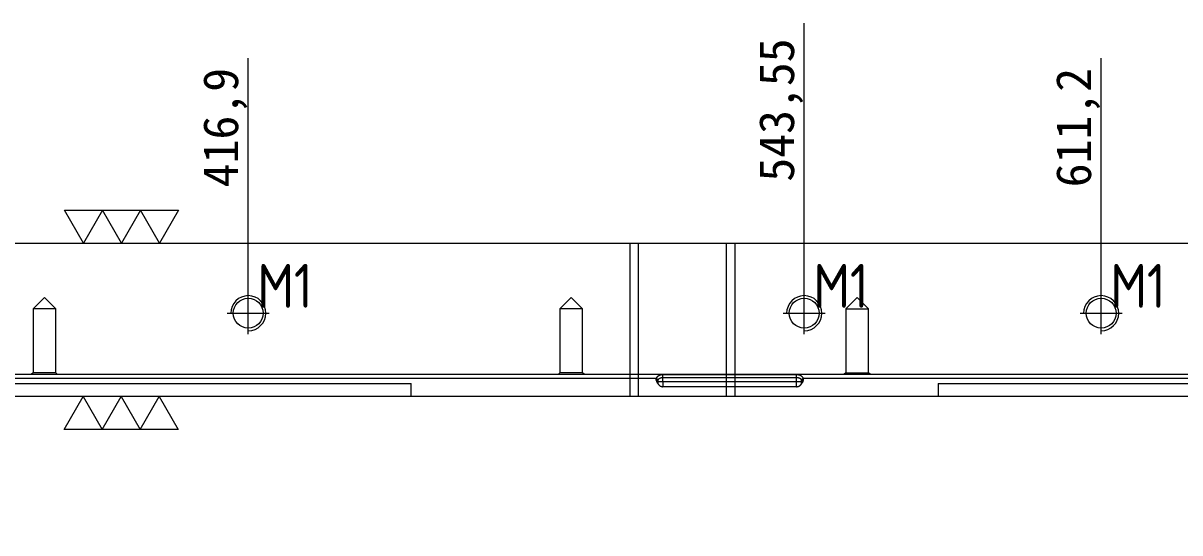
# Model space of a CAD drawing. Header units: millimetres. Extents: x 20884 to 21894, y 60571 to 61138.
# Drawn here: x 21289.1 to 21552.6, y 60817.7 to 60933.9 of the extents above; entities that cross this region are included whole.
import ezdxf

# ---------------------------------------------------------------- set-up
doc = ezdxf.new("R2010")
doc.units = ezdxf.units.MM
doc.linetypes.add('CENTER', pattern=[0])
doc.linetypes.add('DASHED', pattern=[0])
doc.layers.add('dim', color=4, linetype='Continuous')
doc.layers.add('PUNCH', color=2, linetype='Continuous')
doc.layers.add('dim_temp', color=161, linetype='Continuous', lineweight=9)
doc.styles.add('_PUG_ERP', font='txt')
doc.styles.add('gbenor', font='gbenor.shx', dxfattribs={"bigfont": 'gbcbig'})
doc.dimstyles.new('_PUG_ERP', dxfattribs={"dimtxt": 8, "dimasz": 1.5, "dimexe": 0.5, "dimexo": 0.5, "dimgap": 0.5, "dimtad": 1, "dimtxsty": '_PUG_ERP', "dimblk": 'CLOSEDBLANK', "dimcen": 0, "dimclrd": 4, "dimclre": 4, "dimclrt": 3, "dimazin": 3, "dimtfac": 1, "dimtmove": 0, "dimatfit": 3, "dimldrblk": 'CLOSEDBLANK', "dimlwd": 9, "dimlwe": 9})

# ---------------------------------------------------------------- blocks, each defined once
blk = doc.blocks.new('*D1268')
at = {"layer": 'Defpoints', "color": 0}
for p in [(20923.46, 60883.78), (21699.46, 60883.78), (21709.46, 60883.78)]:
    blk.add_point(p, dxfattribs=at)
at = {"layer": 'dim_temp', "color": 4, "lineweight": 9}
blk.add_line((21699.96, 60883.78), (21715.29, 60883.78), dxfattribs=at)
at = {"layer": 'dim_temp', "color": 3, "lineweight": 18, "insert": (21712.63, 60888.28), "char_height": 8, "attachment_point": 5, "style": '_PUG_ERP'}
blk.add_mtext('0', dxfattribs=at)
blk = doc.blocks.new('_ClosedBlank')
blk = doc.blocks.new('*D1269')
at = {"layer": 'Defpoints', "color": 0}
for p in [(20923.46, 60883.78), (21651.86, 60867.78), (21709.46, 60867.78)]:
    blk.add_point(p, dxfattribs=at)
at = {"layer": 'dim_temp', "color": 4, "lineweight": 9}
blk.add_line((21652.36, 60867.78), (21721.77, 60867.78), dxfattribs=at)
at = {"layer": 'dim_temp', "color": 3, "lineweight": 18, "insert": (21715.87, 60872.28), "char_height": 8, "attachment_point": 5, "style": '_PUG_ERP'}
blk.add_mtext('16', dxfattribs=at)
blk = doc.blocks.new('*D1270')
at = {"layer": 'Defpoints', "color": 0}
for p in [(20923.46, 60883.78), (21699.46, 60848.78), (21709.46, 60848.78)]:
    blk.add_point(p, dxfattribs=at)
at = {"layer": 'dim_temp', "color": 4, "lineweight": 9}
blk.add_line((21699.96, 60848.78), (21722.91, 60848.78), dxfattribs=at)
at = {"layer": 'dim_temp', "color": 3, "lineweight": 18, "insert": (21716.44, 60853.28), "char_height": 8, "attachment_point": 5, "style": '_PUG_ERP'}
blk.add_mtext('35', dxfattribs=at)
blk = doc.blocks.new('*D1273')
at = {"layer": 'Defpoints', "color": 0}
for p in [(21699.46, 60893.78), (20923.46, 60883.78), (21699.46, 60883.78)]:
    blk.add_point(p, dxfattribs=at)
at = {"layer": 'dim_temp', "color": 4, "lineweight": 9}
blk.add_line((21699.46, 60884.28), (21699.46, 60914.86), dxfattribs=at)
at = {"layer": 'dim_temp', "color": 3, "lineweight": 18, "insert": (21694.96, 60904.57), "char_height": 8, "attachment_point": 5, "rotation": 90, "style": '_PUG_ERP'}
blk.add_mtext('776', dxfattribs=at)
blk = doc.blocks.new('*D1274')
at = {"layer": 'Defpoints', "color": 0}
for p in [(21651.86, 60893.78), (20923.46, 60883.78), (21651.86, 60867.78)]:
    blk.add_point(p, dxfattribs=at)
at = {"layer": 'dim_temp', "color": 4, "lineweight": 9}
blk.add_line((21651.86, 60868.28), (21651.86, 60926.67), dxfattribs=at)
at = {"layer": 'dim_temp', "color": 3, "lineweight": 18, "insert": (21646.6, 60910.47), "char_height": 8, "attachment_point": 5, "rotation": 90, "style": '_PUG_ERP'}
blk.add_mtext('728,4', dxfattribs=at)
blk = doc.blocks.new('*D1275')
at = {"layer": 'Defpoints', "color": 0}
for p in [(21600.66, 60893.78), (20923.46, 60883.78), (21600.66, 60867.78)]:
    blk.add_point(p, dxfattribs=at)
at = {"layer": 'dim_temp', "color": 4, "lineweight": 9}
blk.add_line((21600.66, 60868.28), (21600.66, 60925.9), dxfattribs=at)
at = {"layer": 'dim_temp', "color": 3, "lineweight": 18, "insert": (21595.4, 60910.09), "char_height": 8, "attachment_point": 5, "rotation": 90, "style": '_PUG_ERP'}
blk.add_mtext('677,2', dxfattribs=at)
blk = doc.blocks.new('*D1276')
at = {"layer": 'Defpoints', "color": 0}
for p in [(21534.66, 60893.78), (20923.46, 60883.78), (21534.66, 60867.78)]:
    blk.add_point(p, dxfattribs=at)
at = {"layer": 'dim_temp', "color": 4, "lineweight": 9}
blk.add_line((21534.66, 60868.28), (21534.66, 60925.9), dxfattribs=at)
at = {"layer": 'dim_temp', "color": 3, "lineweight": 18, "insert": (21529.4, 60910.09), "char_height": 8, "attachment_point": 5, "rotation": 90, "style": '_PUG_ERP'}
blk.add_mtext('611,2', dxfattribs=at)
blk = doc.blocks.new('*D1277')
at = {"layer": 'Defpoints', "color": 0}
for p in [(21467.01, 60893.78), (20923.46, 60883.78), (21467.01, 60867.78)]:
    blk.add_point(p, dxfattribs=at)
at = {"layer": 'dim_temp', "color": 4, "lineweight": 9}
blk.add_line((21467.01, 60868.28), (21467.01, 60933.9), dxfattribs=at)
at = {"layer": 'dim_temp', "color": 3, "lineweight": 18, "insert": (21461.75, 60914.09), "char_height": 8, "attachment_point": 5, "rotation": 90, "style": '_PUG_ERP'}
blk.add_mtext('543,55', dxfattribs=at)
blk = doc.blocks.new('*D1278')
at = {"layer": 'Defpoints', "color": 0}
for p in [(21340.36, 60893.78), (20923.46, 60883.78), (21340.36, 60867.78)]:
    blk.add_point(p, dxfattribs=at)
at = {"layer": 'dim_temp', "color": 4, "lineweight": 9}
blk.add_line((21340.36, 60868.28), (21340.36, 60925.9), dxfattribs=at)
at = {"layer": 'dim_temp', "color": 3, "lineweight": 18, "insert": (21335.1, 60910.09), "char_height": 8, "attachment_point": 5, "rotation": 90, "style": '_PUG_ERP'}
blk.add_mtext('416,9', dxfattribs=at)
blk = doc.blocks.new('*D1285')
at = {"layer": 'Defpoints', "color": 0}
for p in [(20923.46, 60883.78), (21699.46, 60848.78), (21699.46, 60838.78)]:
    blk.add_point(p, dxfattribs=at)
at = {"layer": 'dim_temp', "color": 4, "lineweight": 9}
blk.add_line((21699.46, 60848.28), (21699.46, 60817.71), dxfattribs=at)
at = {"layer": 'dim_temp', "color": 3, "lineweight": 18, "insert": (21694.96, 60828), "char_height": 8, "attachment_point": 5, "rotation": 90, "style": '_PUG_ERP'}
blk.add_mtext('776', dxfattribs=at)

msp = doc.modelspace()

# ---------------------------------------------------------------- linework, layer by layer
at = {"layer": 'dim', "color": 252, "lineweight": 18}
msp.add_lwpolyline([(21699.461, 60883.784), (21699.461, 60848.784), (20923.461, 60848.784), (20923.461, 60883.784)], close=True, dxfattribs=at)
at = {"layer": 'dim_temp', "lineweight": 18}
for points in [[(21324.452, 60891.284), (21320.121, 60883.784), (21315.791, 60891.284), (21311.461, 60883.784), (21307.131, 60891.284), (21302.801, 60883.784), (21298.471, 60891.284), (21324.452, 60891.284)], [(21298.43, 60841.284), (21302.761, 60848.784), (21307.091, 60841.284), (21311.421, 60848.784), (21315.751, 60841.284), (21320.081, 60848.784), (21324.411, 60841.284), (21298.43, 60841.284)]]:
    msp.add_lwpolyline(points, close=True, dxfattribs=at)
at = {"layer": 'PUNCH', "color": 151, "linetype": 'Continuous', "lineweight": 18}
for p, q in [((20928.461, 60883.784), (21694.38, 60883.784)), ((21465.295, 60851.034), (21434.827, 60851.034)), ((21694.38, 60848.784), (20928.461, 60848.784))]:
    msp.add_line(p, q, dxfattribs=at)
at = {"layer": 'PUNCH', "color": 151, "linetype": 'DASHED', "lineweight": 13, "ltscale": 0.696889}
for p, q in [((21427.261, 60883.784), (21427.261, 60848.784)), ((21377.461, 60848.784), (21377.461, 60851.754)), ((21497.561, 60851.754), (21497.561, 60848.784))]:
    msp.add_line(p, q, dxfattribs=at)
at = {"layer": 'PUNCH', "color": 155, "linetype": 'DASHED', "lineweight": 13, "ltscale": 0.696889}
for p, q in [((21429.261, 60848.784), (21429.261, 60883.784)), ((21449.261, 60883.784), (21449.261, 60848.784))]:
    msp.add_line(p, q, dxfattribs=at)
at = {"layer": 'PUNCH', "color": 1, "linetype": 'DASHED', "lineweight": 13, "ltscale": 0.696889}
msp.add_line((21451.261, 60848.784), (21451.261, 60883.784), dxfattribs=at)
at = {"layer": 'PUNCH', "color": 5, "linetype": 'DASHED', "lineweight": 13, "ltscale": 0.696889}
for p, q in [((21293.942, 60871.387), (21291.339, 60868.784)), ((21296.545, 60868.784), (21293.942, 60871.387)), ((21413.942, 60871.387), (21411.339, 60868.784)), ((21416.545, 60868.784), (21413.942, 60871.387)), ((21479.08, 60871.387), (21476.477, 60868.784)), ((21481.683, 60868.784), (21479.08, 60871.387)), ((21291.339, 60868.784), (21291.339, 60854.181)), ((21296.545, 60868.784), (21291.339, 60868.784)), ((21296.545, 60854.181), (21296.545, 60868.784)), ((21411.339, 60868.784), (21411.339, 60854.181)), ((21416.545, 60868.784), (21411.339, 60868.784)), ((21416.545, 60854.181), (21416.545, 60868.784)), ((21476.477, 60868.784), (21476.477, 60854.181)), ((21476.477, 60868.784), (21481.683, 60868.784)), ((21481.683, 60854.181), (21481.683, 60868.784)), ((21291.339, 60854.181), (21290.942, 60853.784)), ((21296.545, 60854.181), (21291.339, 60854.181)), ((21296.942, 60853.784), (21296.545, 60854.181)), ((21411.339, 60854.181), (21410.942, 60853.784)), ((21416.545, 60854.181), (21411.339, 60854.181)), ((21416.942, 60853.784), (21416.545, 60854.181)), ((21476.477, 60854.181), (21476.08, 60853.784)), ((21476.477, 60854.181), (21481.683, 60854.181)), ((21482.08, 60853.784), (21481.683, 60854.181))]:
    msp.add_line(p, q, dxfattribs=at)
at = {"layer": 'PUNCH', "color": 1, "linetype": 'CENTER', "lineweight": 18, "ltscale": 0.696889}
for p, q in [((21340.361, 60862.984), (21340.361, 60872.584)), ((21467.011, 60862.984), (21467.011, 60872.584)), ((21534.661, 60862.984), (21534.661, 60872.584)), ((21335.561, 60867.784), (21345.161, 60867.784)), ((21462.211, 60867.784), (21471.811, 60867.784)), ((21529.861, 60867.784), (21539.461, 60867.784))]:
    msp.add_line(p, q, dxfattribs=at)
at = {"layer": 'PUNCH', "color": 2, "linetype": 'DASHED', "lineweight": 13, "ltscale": 0.696889}
for p, q in [((21694.38, 60853.784), (20928.461, 60853.784)), ((21237.261, 60851.754), (21377.461, 60851.754)), ((21497.561, 60851.754), (21637.761, 60851.754))]:
    msp.add_line(p, q, dxfattribs=at)
at = {"layer": 'PUNCH', "color": 155, "linetype": 'Continuous', "lineweight": 18}
for p, q in [((21465.295, 60853.748), (21434.827, 60853.748)), ((21434.827, 60853.139), (21434.827, 60853.748)), ((21434.827, 60853.139), (21465.295, 60853.139)), ((21434.827, 60852.224), (21434.827, 60853.139)), ((21465.295, 60853.139), (21465.295, 60853.748)), ((21433.687, 60852.24), (21433.687, 60851.744)), ((21434.827, 60852.224), (21465.295, 60852.224)), ((21434.827, 60852.224), (21434.827, 60851.034)), ((21465.295, 60851.034), (21465.295, 60852.224)), ((21466.435, 60851.744), (21466.435, 60852.24))]:
    msp.add_line(p, q, dxfattribs=at)
for points in [[(21226.816, 60852.994), (21433.306, 60852.994)], [(21434.827, 60853.748), (21434.792, 60853.748), (21434.756, 60853.747), (21434.721, 60853.746), (21434.685, 60853.744), (21434.65, 60853.741), (21434.615, 60853.738), (21434.579, 60853.734), (21434.544, 60853.729), (21434.509, 60853.724), (21434.474, 60853.718), (21434.439, 60853.712), (21434.404, 60853.705), (21434.369, 60853.697), (21434.335, 60853.689), (21434.3, 60853.681), (21434.266, 60853.671), (21434.232, 60853.661), (21434.199, 60853.651), (21434.165, 60853.64), (21434.132, 60853.628), (21434.099, 60853.616), (21434.066, 60853.603), (21434.034, 60853.589), (21434.002, 60853.575), (21433.97, 60853.56), (21433.938, 60853.545), (21433.906, 60853.529), (21433.875, 60853.512), (21433.844, 60853.494), (21433.814, 60853.476), (21433.783, 60853.458), (21433.754, 60853.438), (21433.724, 60853.419), (21433.695, 60853.398), (21433.667, 60853.377), (21433.639, 60853.356), (21433.612, 60853.334), (21433.585, 60853.311), (21433.559, 60853.288), (21433.533, 60853.264), (21433.508, 60853.24), (21433.483, 60853.215), (21433.459, 60853.19), (21433.435, 60853.163), (21433.412, 60853.137), (21433.39, 60853.109), (21433.368, 60853.081), (21433.346, 60853.052), (21433.326, 60853.023), (21433.306, 60852.994)], [(21433.332, 60852.425), (21433.34, 60852.429), (21433.348, 60852.432), (21433.356, 60852.436), (21433.364, 60852.439), (21433.371, 60852.443), (21433.379, 60852.447), (21433.387, 60852.45), (21433.395, 60852.454), (21433.403, 60852.458), (21433.41, 60852.461), (21433.418, 60852.465), (21433.426, 60852.468), (21433.434, 60852.472), (21433.441, 60852.476), (21433.449, 60852.479), (21433.457, 60852.483), (21433.464, 60852.487), (21433.472, 60852.49), (21433.48, 60852.494), (21433.487, 60852.497), (21433.495, 60852.501), (21433.502, 60852.505), (21433.51, 60852.508), (21433.518, 60852.512), (21433.525, 60852.516), (21433.533, 60852.519), (21433.54, 60852.523), (21433.548, 60852.527), (21433.555, 60852.53), (21433.563, 60852.534), (21433.57, 60852.538), (21433.578, 60852.541), (21433.585, 60852.545), (21433.592, 60852.549), (21433.6, 60852.552), (21433.607, 60852.556), (21433.615, 60852.56), (21433.622, 60852.563), (21433.629, 60852.567), (21433.637, 60852.571), (21433.644, 60852.575), (21433.651, 60852.578), (21433.659, 60852.582), (21433.666, 60852.586), (21433.673, 60852.589), (21433.68, 60852.593), (21433.688, 60852.597), (21433.695, 60852.601), (21433.702, 60852.604), (21433.709, 60852.608)], [(21433.709, 60852.608), (21433.723, 60852.63), (21433.737, 60852.652), (21433.751, 60852.674), (21433.767, 60852.695), (21433.783, 60852.715), (21433.799, 60852.735), (21433.816, 60852.755), (21433.834, 60852.774), (21433.852, 60852.792), (21433.871, 60852.81), (21433.89, 60852.827), (21433.91, 60852.844), (21433.93, 60852.861), (21433.951, 60852.877), (21433.971, 60852.892), (21433.993, 60852.907), (21434.014, 60852.921), (21434.036, 60852.935), (21434.058, 60852.948), (21434.081, 60852.961), (21434.104, 60852.973), (21434.127, 60852.985), (21434.15, 60852.996), (21434.174, 60853.007), (21434.197, 60853.017), (21434.221, 60853.027), (21434.245, 60853.037), (21434.269, 60853.046), (21434.293, 60853.054), (21434.318, 60853.062), (21434.342, 60853.07), (21434.367, 60853.077), (21434.392, 60853.084), (21434.417, 60853.09), (21434.442, 60853.096), (21434.467, 60853.102), (21434.492, 60853.107), (21434.518, 60853.112), (21434.543, 60853.116), (21434.569, 60853.12), (21434.595, 60853.123), (21434.62, 60853.127), (21434.646, 60853.13), (21434.672, 60853.132), (21434.698, 60853.134), (21434.724, 60853.136), (21434.749, 60853.137), (21434.775, 60853.138), (21434.801, 60853.139), (21434.827, 60853.139)], [(21466.816, 60852.994), (21466.797, 60853.023), (21466.776, 60853.052), (21466.755, 60853.08), (21466.733, 60853.108), (21466.711, 60853.135), (21466.688, 60853.162), (21466.664, 60853.189), (21466.639, 60853.215), (21466.614, 60853.24), (21466.589, 60853.265), (21466.563, 60853.288), (21466.536, 60853.312), (21466.509, 60853.335), (21466.482, 60853.357), (21466.454, 60853.378), (21466.426, 60853.399), (21466.397, 60853.419), (21466.368, 60853.439), (21466.338, 60853.458), (21466.308, 60853.477), (21466.277, 60853.495), (21466.246, 60853.512), (21466.215, 60853.529), (21466.183, 60853.545), (21466.151, 60853.561), (21466.119, 60853.576), (21466.086, 60853.59), (21466.054, 60853.604), (21466.021, 60853.616), (21465.988, 60853.629), (21465.955, 60853.64), (21465.921, 60853.652), (21465.888, 60853.662), (21465.854, 60853.672), (21465.82, 60853.681), (21465.786, 60853.69), (21465.752, 60853.698), (21465.718, 60853.705), (21465.683, 60853.712), (21465.648, 60853.718), (21465.614, 60853.724), (21465.579, 60853.729), (21465.543, 60853.734), (21465.508, 60853.737), (21465.473, 60853.741), (21465.437, 60853.744), (21465.402, 60853.746), (21465.366, 60853.747), (21465.331, 60853.748), (21465.295, 60853.748)], [(21465.295, 60852.224), (21465.295, 60852.244), (21465.295, 60852.263), (21465.295, 60852.282), (21465.295, 60852.301), (21465.295, 60852.321), (21465.295, 60852.34), (21465.295, 60852.359), (21465.295, 60852.379), (21465.295, 60852.398), (21465.295, 60852.417), (21465.295, 60852.436), (21465.295, 60852.456), (21465.295, 60852.475), (21465.295, 60852.494), (21465.295, 60852.513), (21465.295, 60852.532), (21465.295, 60852.551), (21465.295, 60852.57), (21465.295, 60852.589), (21465.295, 60852.608), (21465.295, 60852.627), (21465.295, 60852.646), (21465.295, 60852.665), (21465.295, 60852.683), (21465.295, 60852.702), (21465.295, 60852.721), (21465.295, 60852.739), (21465.295, 60852.757), (21465.295, 60852.776), (21465.295, 60852.794), (21465.295, 60852.812), (21465.295, 60852.83), (21465.295, 60852.848), (21465.295, 60852.866), (21465.295, 60852.884), (21465.295, 60852.902), (21465.295, 60852.92), (21465.295, 60852.937), (21465.295, 60852.955), (21465.295, 60852.972), (21465.295, 60852.989), (21465.295, 60853.006), (21465.295, 60853.023), (21465.295, 60853.04), (21465.295, 60853.057), (21465.295, 60853.073), (21465.295, 60853.09), (21465.295, 60853.106), (21465.295, 60853.123), (21465.295, 60853.139)], [(21465.295, 60853.139), (21465.321, 60853.139), (21465.347, 60853.138), (21465.373, 60853.137), (21465.399, 60853.136), (21465.425, 60853.134), (21465.451, 60853.132), (21465.477, 60853.129), (21465.503, 60853.127), (21465.528, 60853.123), (21465.554, 60853.12), (21465.579, 60853.116), (21465.605, 60853.111), (21465.63, 60853.107), (21465.655, 60853.102), (21465.681, 60853.096), (21465.706, 60853.09), (21465.731, 60853.084), (21465.755, 60853.077), (21465.78, 60853.07), (21465.805, 60853.062), (21465.829, 60853.054), (21465.854, 60853.045), (21465.878, 60853.036), (21465.902, 60853.027), (21465.926, 60853.017), (21465.95, 60853.006), (21465.974, 60852.996), (21465.997, 60852.984), (21466.02, 60852.972), (21466.043, 60852.96), (21466.065, 60852.947), (21466.087, 60852.934), (21466.109, 60852.92), (21466.131, 60852.906), (21466.152, 60852.891), (21466.172, 60852.876), (21466.193, 60852.86), (21466.213, 60852.844), (21466.233, 60852.827), (21466.252, 60852.809), (21466.271, 60852.791), (21466.289, 60852.773), (21466.306, 60852.754), (21466.323, 60852.735), (21466.34, 60852.715), (21466.356, 60852.695), (21466.371, 60852.674), (21466.386, 60852.652), (21466.4, 60852.63), (21466.413, 60852.608)], [(21466.413, 60852.608), (21466.42, 60852.604), (21466.427, 60852.601), (21466.435, 60852.597), (21466.442, 60852.593), (21466.449, 60852.589), (21466.457, 60852.586), (21466.464, 60852.582), (21466.471, 60852.578), (21466.479, 60852.574), (21466.486, 60852.571), (21466.493, 60852.567), (21466.501, 60852.563), (21466.508, 60852.559), (21466.516, 60852.556), (21466.523, 60852.552), (21466.531, 60852.548), (21466.538, 60852.545), (21466.546, 60852.541), (21466.553, 60852.537), (21466.561, 60852.534), (21466.568, 60852.53), (21466.576, 60852.526), (21466.583, 60852.523), (21466.591, 60852.519), (21466.598, 60852.515), (21466.606, 60852.512), (21466.613, 60852.508), (21466.621, 60852.504), (21466.628, 60852.501), (21466.636, 60852.497), (21466.644, 60852.493), (21466.651, 60852.49), (21466.659, 60852.486), (21466.667, 60852.483), (21466.674, 60852.479), (21466.682, 60852.475), (21466.69, 60852.472), (21466.697, 60852.468), (21466.705, 60852.464), (21466.713, 60852.461), (21466.72, 60852.457), (21466.728, 60852.454), (21466.736, 60852.45), (21466.744, 60852.446), (21466.751, 60852.443), (21466.759, 60852.439), (21466.767, 60852.436), (21466.775, 60852.432), (21466.782, 60852.429), (21466.79, 60852.425)], [(21466.435, 60852.24), (21466.435, 60852.247), (21466.435, 60852.254), (21466.435, 60852.261), (21466.435, 60852.268), (21466.435, 60852.276), (21466.435, 60852.283), (21466.435, 60852.29), (21466.435, 60852.297), (21466.435, 60852.304), (21466.435, 60852.311), (21466.434, 60852.319), (21466.434, 60852.326), (21466.434, 60852.333), (21466.434, 60852.34), (21466.434, 60852.348), (21466.433, 60852.355), (21466.433, 60852.362), (21466.433, 60852.37), (21466.432, 60852.377), (21466.432, 60852.384), (21466.432, 60852.392), (21466.431, 60852.399), (21466.431, 60852.406), (21466.43, 60852.414), (21466.43, 60852.421), (21466.43, 60852.428), (21466.429, 60852.436), (21466.429, 60852.443), (21466.428, 60852.451), (21466.428, 60852.458), (21466.427, 60852.466), (21466.426, 60852.473), (21466.426, 60852.48), (21466.425, 60852.488), (21466.425, 60852.495), (21466.424, 60852.503), (21466.423, 60852.51), (21466.423, 60852.518), (21466.422, 60852.525), (21466.421, 60852.533), (21466.42, 60852.54), (21466.42, 60852.548), (21466.419, 60852.555), (21466.418, 60852.563), (21466.417, 60852.57), (21466.416, 60852.578), (21466.416, 60852.585), (21466.415, 60852.593), (21466.414, 60852.601), (21466.413, 60852.608)], [(21466.816, 60852.994), (21694.38, 60852.994)], [(21433.687, 60852.24), (21433.708, 60852.239), (21433.729, 60852.239), (21433.75, 60852.238), (21433.771, 60852.238), (21433.793, 60852.237), (21433.814, 60852.237), (21433.836, 60852.236), (21433.857, 60852.235), (21433.879, 60852.235), (21433.901, 60852.234), (21433.923, 60852.234), (21433.945, 60852.233), (21433.967, 60852.233), (21433.989, 60852.232), (21434.012, 60852.232), (21434.034, 60852.232), (21434.057, 60852.231), (21434.08, 60852.231), (21434.102, 60852.23), (21434.125, 60852.23), (21434.148, 60852.23), (21434.171, 60852.229), (21434.194, 60852.229), (21434.217, 60852.229), (21434.239, 60852.228), (21434.263, 60852.228), (21434.286, 60852.228), (21434.309, 60852.227), (21434.332, 60852.227), (21434.355, 60852.227), (21434.378, 60852.227), (21434.401, 60852.226), (21434.425, 60852.226), (21434.448, 60852.226), (21434.472, 60852.226), (21434.495, 60852.225), (21434.518, 60852.225), (21434.542, 60852.225), (21434.565, 60852.225), (21434.589, 60852.225), (21434.613, 60852.225), (21434.636, 60852.225), (21434.66, 60852.225), (21434.684, 60852.224), (21434.708, 60852.224), (21434.731, 60852.224), (21434.755, 60852.224), (21434.779, 60852.224), (21434.803, 60852.224), (21434.827, 60852.224)], [(21465.295, 60852.224), (21465.319, 60852.224), (21465.342, 60852.224), (21465.366, 60852.224), (21465.39, 60852.224), (21465.413, 60852.224), (21465.437, 60852.224), (21465.461, 60852.225), (21465.485, 60852.225), (21465.508, 60852.225), (21465.532, 60852.225), (21465.556, 60852.225), (21465.579, 60852.225), (21465.603, 60852.225), (21465.627, 60852.225), (21465.65, 60852.226), (21465.674, 60852.226), (21465.698, 60852.226), (21465.721, 60852.226), (21465.745, 60852.227), (21465.768, 60852.227), (21465.792, 60852.227), (21465.815, 60852.227), (21465.838, 60852.228), (21465.862, 60852.228), (21465.885, 60852.228), (21465.908, 60852.229), (21465.931, 60852.229), (21465.954, 60852.229), (21465.977, 60852.23), (21466, 60852.23), (21466.023, 60852.23), (21466.046, 60852.231), (21466.068, 60852.231), (21466.091, 60852.232), (21466.113, 60852.232), (21466.135, 60852.233), (21466.158, 60852.233), (21466.18, 60852.233), (21466.202, 60852.234), (21466.224, 60852.234), (21466.245, 60852.235), (21466.267, 60852.236), (21466.289, 60852.236), (21466.31, 60852.237), (21466.331, 60852.237), (21466.352, 60852.238), (21466.373, 60852.238), (21466.394, 60852.239), (21466.415, 60852.239), (21466.435, 60852.24)], [(21466.727, 60852.247), (21466.721, 60852.247), (21466.714, 60852.247), (21466.708, 60852.246), (21466.702, 60852.246), (21466.696, 60852.246), (21466.69, 60852.246), (21466.684, 60852.246), (21466.678, 60852.246), (21466.672, 60852.246), (21466.666, 60852.246), (21466.66, 60852.246), (21466.654, 60852.245), (21466.648, 60852.245), (21466.642, 60852.245), (21466.636, 60852.245), (21466.63, 60852.245), (21466.624, 60852.245), (21466.618, 60852.245), (21466.612, 60852.245), (21466.606, 60852.244), (21466.601, 60852.244), (21466.595, 60852.244), (21466.589, 60852.244), (21466.583, 60852.244), (21466.577, 60852.244), (21466.571, 60852.244), (21466.565, 60852.244), (21466.56, 60852.243), (21466.554, 60852.243), (21466.548, 60852.243), (21466.542, 60852.243), (21466.537, 60852.243), (21466.531, 60852.243), (21466.525, 60852.243), (21466.519, 60852.242), (21466.514, 60852.242), (21466.508, 60852.242), (21466.502, 60852.242), (21466.497, 60852.242), (21466.491, 60852.242), (21466.485, 60852.241), (21466.48, 60852.241), (21466.474, 60852.241), (21466.469, 60852.241), (21466.463, 60852.241), (21466.457, 60852.241), (21466.452, 60852.241), (21466.446, 60852.24), (21466.441, 60852.24), (21466.435, 60852.24)]]:
    msp.add_lwpolyline(points, dxfattribs=at)
at = {"layer": 'PUNCH', "color": 151, "linetype": 'Continuous', "lineweight": 18}
for points in [[(21433.306, 60852.821), (21433.305, 60852.825), (21433.305, 60852.828), (21433.305, 60852.831), (21433.305, 60852.835), (21433.305, 60852.838), (21433.305, 60852.842), (21433.305, 60852.845), (21433.304, 60852.849), (21433.304, 60852.852), (21433.304, 60852.856), (21433.304, 60852.859), (21433.304, 60852.863), (21433.304, 60852.866), (21433.304, 60852.869), (21433.304, 60852.873), (21433.304, 60852.876), (21433.304, 60852.88), (21433.304, 60852.883), (21433.304, 60852.887), (21433.304, 60852.89), (21433.303, 60852.894), (21433.303, 60852.897), (21433.303, 60852.901), (21433.303, 60852.904), (21433.303, 60852.907), (21433.303, 60852.911), (21433.303, 60852.914), (21433.304, 60852.918), (21433.304, 60852.921), (21433.304, 60852.925), (21433.304, 60852.928), (21433.304, 60852.932), (21433.304, 60852.935), (21433.304, 60852.939), (21433.304, 60852.942), (21433.304, 60852.946), (21433.304, 60852.949), (21433.304, 60852.952), (21433.304, 60852.956), (21433.304, 60852.959), (21433.305, 60852.963), (21433.305, 60852.966), (21433.305, 60852.97), (21433.305, 60852.973), (21433.305, 60852.977), (21433.305, 60852.98), (21433.305, 60852.983), (21433.306, 60852.987), (21433.306, 60852.99), (21433.306, 60852.994)], [(21433.332, 60852.425), (21433.331, 60852.433), (21433.331, 60852.441), (21433.33, 60852.449), (21433.33, 60852.457), (21433.329, 60852.464), (21433.328, 60852.472), (21433.328, 60852.48), (21433.327, 60852.488), (21433.327, 60852.496), (21433.326, 60852.504), (21433.326, 60852.512), (21433.325, 60852.52), (21433.324, 60852.528), (21433.324, 60852.536), (21433.323, 60852.544), (21433.323, 60852.551), (21433.322, 60852.559), (21433.322, 60852.567), (21433.321, 60852.575), (21433.32, 60852.583), (21433.32, 60852.591), (21433.319, 60852.599), (21433.319, 60852.607), (21433.318, 60852.615), (21433.318, 60852.623), (21433.317, 60852.631), (21433.317, 60852.639), (21433.316, 60852.647), (21433.315, 60852.654), (21433.315, 60852.662), (21433.314, 60852.67), (21433.314, 60852.678), (21433.313, 60852.686), (21433.313, 60852.694), (21433.312, 60852.702), (21433.312, 60852.71), (21433.311, 60852.718), (21433.311, 60852.726), (21433.31, 60852.734), (21433.31, 60852.742), (21433.31, 60852.75), (21433.309, 60852.758), (21433.309, 60852.765), (21433.308, 60852.773), (21433.308, 60852.781), (21433.307, 60852.789), (21433.307, 60852.797), (21433.306, 60852.805), (21433.306, 60852.813), (21433.306, 60852.821)], [(21433.332, 60852.425), (21433.332, 60852.421), (21433.333, 60852.417), (21433.333, 60852.414), (21433.334, 60852.41), (21433.334, 60852.406), (21433.335, 60852.402), (21433.335, 60852.398), (21433.336, 60852.395), (21433.337, 60852.391), (21433.337, 60852.387), (21433.338, 60852.383), (21433.339, 60852.38), (21433.34, 60852.376), (21433.341, 60852.372), (21433.342, 60852.368), (21433.343, 60852.365), (21433.344, 60852.361), (21433.345, 60852.357), (21433.346, 60852.354), (21433.347, 60852.35), (21433.348, 60852.347), (21433.35, 60852.343), (21433.351, 60852.339), (21433.352, 60852.336), (21433.354, 60852.332), (21433.355, 60852.329), (21433.356, 60852.325), (21433.358, 60852.322), (21433.359, 60852.318), (21433.361, 60852.315), (21433.362, 60852.311), (21433.364, 60852.308), (21433.365, 60852.304), (21433.367, 60852.301), (21433.369, 60852.297), (21433.37, 60852.294), (21433.372, 60852.29), (21433.374, 60852.287), (21433.375, 60852.284), (21433.377, 60852.28), (21433.379, 60852.277), (21433.381, 60852.273), (21433.382, 60852.27), (21433.384, 60852.267), (21433.386, 60852.263), (21433.388, 60852.26), (21433.39, 60852.257), (21433.392, 60852.253), (21433.394, 60852.25), (21433.396, 60852.247)], [(21466.727, 60852.247), (21466.729, 60852.25), (21466.731, 60852.253), (21466.732, 60852.257), (21466.734, 60852.26), (21466.736, 60852.263), (21466.738, 60852.267), (21466.74, 60852.27), (21466.742, 60852.273), (21466.743, 60852.277), (21466.745, 60852.28), (21466.747, 60852.283), (21466.749, 60852.287), (21466.75, 60852.29), (21466.752, 60852.294), (21466.754, 60852.297), (21466.755, 60852.301), (21466.757, 60852.304), (21466.758, 60852.307), (21466.76, 60852.311), (21466.762, 60852.314), (21466.763, 60852.318), (21466.764, 60852.321), (21466.766, 60852.325), (21466.767, 60852.329), (21466.769, 60852.332), (21466.77, 60852.336), (21466.771, 60852.339), (21466.773, 60852.343), (21466.774, 60852.346), (21466.775, 60852.35), (21466.776, 60852.354), (21466.777, 60852.357), (21466.778, 60852.361), (21466.779, 60852.365), (21466.78, 60852.368), (21466.781, 60852.372), (21466.782, 60852.376), (21466.783, 60852.38), (21466.784, 60852.383), (21466.785, 60852.387), (21466.786, 60852.391), (21466.786, 60852.395), (21466.787, 60852.398), (21466.788, 60852.402), (21466.788, 60852.406), (21466.789, 60852.41), (21466.789, 60852.414), (21466.79, 60852.417), (21466.79, 60852.421), (21466.79, 60852.425)], [(21466.817, 60852.821), (21466.816, 60852.813), (21466.816, 60852.805), (21466.815, 60852.797), (21466.815, 60852.789), (21466.815, 60852.781), (21466.814, 60852.773), (21466.814, 60852.765), (21466.813, 60852.758), (21466.813, 60852.75), (21466.812, 60852.742), (21466.812, 60852.734), (21466.811, 60852.726), (21466.811, 60852.718), (21466.81, 60852.71), (21466.81, 60852.702), (21466.809, 60852.694), (21466.809, 60852.686), (21466.808, 60852.678), (21466.808, 60852.67), (21466.807, 60852.662), (21466.807, 60852.654), (21466.806, 60852.647), (21466.806, 60852.639), (21466.805, 60852.631), (21466.805, 60852.623), (21466.804, 60852.615), (21466.804, 60852.607), (21466.803, 60852.599), (21466.802, 60852.591), (21466.802, 60852.583), (21466.801, 60852.575), (21466.801, 60852.567), (21466.8, 60852.559), (21466.8, 60852.551), (21466.799, 60852.544), (21466.799, 60852.536), (21466.798, 60852.528), (21466.797, 60852.52), (21466.797, 60852.512), (21466.796, 60852.504), (21466.796, 60852.496), (21466.795, 60852.488), (21466.794, 60852.48), (21466.794, 60852.472), (21466.793, 60852.464), (21466.793, 60852.457), (21466.792, 60852.449), (21466.791, 60852.441), (21466.791, 60852.433), (21466.79, 60852.425)], [(21466.816, 60852.994), (21466.817, 60852.99), (21466.817, 60852.987), (21466.817, 60852.983), (21466.817, 60852.98), (21466.817, 60852.977), (21466.817, 60852.973), (21466.817, 60852.97), (21466.818, 60852.966), (21466.818, 60852.963), (21466.818, 60852.959), (21466.818, 60852.956), (21466.818, 60852.952), (21466.818, 60852.949), (21466.818, 60852.946), (21466.818, 60852.942), (21466.818, 60852.939), (21466.819, 60852.935), (21466.819, 60852.932), (21466.819, 60852.928), (21466.819, 60852.925), (21466.819, 60852.921), (21466.819, 60852.918), (21466.819, 60852.914), (21466.819, 60852.911), (21466.819, 60852.907), (21466.819, 60852.904), (21466.819, 60852.901), (21466.819, 60852.897), (21466.819, 60852.894), (21466.819, 60852.89), (21466.819, 60852.887), (21466.819, 60852.883), (21466.819, 60852.88), (21466.819, 60852.876), (21466.819, 60852.873), (21466.818, 60852.869), (21466.818, 60852.866), (21466.818, 60852.863), (21466.818, 60852.859), (21466.818, 60852.856), (21466.818, 60852.852), (21466.818, 60852.849), (21466.818, 60852.845), (21466.818, 60852.842), (21466.818, 60852.838), (21466.817, 60852.835), (21466.817, 60852.831), (21466.817, 60852.828), (21466.817, 60852.825), (21466.817, 60852.821)], [(21433.687, 60851.744), (21433.681, 60851.754), (21433.676, 60851.764), (21433.67, 60851.774), (21433.664, 60851.784), (21433.659, 60851.794), (21433.653, 60851.804), (21433.647, 60851.814), (21433.641, 60851.824), (21433.636, 60851.834), (21433.63, 60851.844), (21433.624, 60851.855), (21433.619, 60851.865), (21433.613, 60851.875), (21433.607, 60851.885), (21433.601, 60851.895), (21433.596, 60851.905), (21433.59, 60851.915), (21433.584, 60851.925), (21433.578, 60851.935), (21433.572, 60851.945), (21433.567, 60851.955), (21433.561, 60851.965), (21433.555, 60851.975), (21433.549, 60851.985), (21433.543, 60851.995), (21433.538, 60852.005), (21433.532, 60852.015), (21433.526, 60852.025), (21433.52, 60852.035), (21433.514, 60852.045), (21433.508, 60852.055), (21433.502, 60852.065), (21433.497, 60852.075), (21433.491, 60852.086), (21433.485, 60852.096), (21433.479, 60852.106), (21433.473, 60852.116), (21433.467, 60852.126), (21433.461, 60852.136), (21433.455, 60852.146), (21433.449, 60852.156), (21433.443, 60852.166), (21433.437, 60852.176), (21433.431, 60852.186), (21433.426, 60852.196), (21433.42, 60852.206), (21433.414, 60852.216), (21433.408, 60852.227), (21433.402, 60852.237), (21433.396, 60852.247)], [(21433.687, 60851.744), (21433.701, 60851.72), (21433.715, 60851.696), (21433.73, 60851.672), (21433.745, 60851.648), (21433.761, 60851.625), (21433.776, 60851.602), (21433.793, 60851.579), (21433.809, 60851.557), (21433.826, 60851.535), (21433.844, 60851.513), (21433.861, 60851.492), (21433.88, 60851.471), (21433.898, 60851.45), (21433.918, 60851.43), (21433.937, 60851.41), (21433.957, 60851.39), (21433.978, 60851.371), (21433.998, 60851.352), (21434.019, 60851.334), (21434.041, 60851.316), (21434.063, 60851.298), (21434.085, 60851.282), (21434.107, 60851.265), (21434.13, 60851.249), (21434.153, 60851.234), (21434.177, 60851.219), (21434.201, 60851.204), (21434.225, 60851.19), (21434.25, 60851.177), (21434.275, 60851.164), (21434.301, 60851.152), (21434.327, 60851.14), (21434.353, 60851.128), (21434.379, 60851.118), (21434.406, 60851.108), (21434.433, 60851.098), (21434.46, 60851.09), (21434.487, 60851.082), (21434.514, 60851.074), (21434.542, 60851.067), (21434.57, 60851.061), (21434.597, 60851.055), (21434.626, 60851.05), (21434.654, 60851.046), (21434.682, 60851.042), (21434.711, 60851.039), (21434.74, 60851.037), (21434.769, 60851.035), (21434.798, 60851.034), (21434.827, 60851.034)], [(21465.295, 60851.034), (21465.324, 60851.034), (21465.353, 60851.035), (21465.382, 60851.037), (21465.41, 60851.039), (21465.439, 60851.042), (21465.467, 60851.046), (21465.495, 60851.05), (21465.523, 60851.055), (21465.551, 60851.061), (21465.579, 60851.067), (21465.607, 60851.074), (21465.634, 60851.081), (21465.661, 60851.089), (21465.689, 60851.098), (21465.716, 60851.108), (21465.742, 60851.118), (21465.769, 60851.128), (21465.795, 60851.139), (21465.821, 60851.151), (21465.846, 60851.164), (21465.871, 60851.176), (21465.896, 60851.19), (21465.92, 60851.204), (21465.944, 60851.218), (21465.968, 60851.233), (21465.991, 60851.248), (21466.014, 60851.264), (21466.037, 60851.281), (21466.059, 60851.298), (21466.081, 60851.315), (21466.103, 60851.333), (21466.124, 60851.352), (21466.144, 60851.37), (21466.165, 60851.39), (21466.185, 60851.409), (21466.204, 60851.429), (21466.223, 60851.449), (21466.242, 60851.47), (21466.26, 60851.491), (21466.278, 60851.512), (21466.295, 60851.534), (21466.312, 60851.556), (21466.329, 60851.579), (21466.345, 60851.601), (21466.361, 60851.624), (21466.377, 60851.648), (21466.392, 60851.672), (21466.407, 60851.696), (21466.421, 60851.72), (21466.435, 60851.744)], [(21466.727, 60852.247), (21466.721, 60852.237), (21466.715, 60852.227), (21466.709, 60852.216), (21466.703, 60852.206), (21466.697, 60852.196), (21466.691, 60852.186), (21466.685, 60852.176), (21466.679, 60852.166), (21466.673, 60852.156), (21466.667, 60852.146), (21466.661, 60852.136), (21466.655, 60852.126), (21466.649, 60852.116), (21466.643, 60852.106), (21466.638, 60852.096), (21466.632, 60852.086), (21466.626, 60852.075), (21466.62, 60852.065), (21466.614, 60852.055), (21466.608, 60852.045), (21466.602, 60852.035), (21466.596, 60852.025), (21466.591, 60852.015), (21466.585, 60852.005), (21466.579, 60851.995), (21466.573, 60851.985), (21466.567, 60851.975), (21466.561, 60851.965), (21466.556, 60851.955), (21466.55, 60851.945), (21466.544, 60851.935), (21466.538, 60851.925), (21466.532, 60851.915), (21466.527, 60851.905), (21466.521, 60851.895), (21466.515, 60851.885), (21466.509, 60851.875), (21466.504, 60851.865), (21466.498, 60851.855), (21466.492, 60851.844), (21466.487, 60851.834), (21466.481, 60851.824), (21466.475, 60851.814), (21466.469, 60851.804), (21466.464, 60851.794), (21466.458, 60851.784), (21466.452, 60851.774), (21466.447, 60851.764), (21466.441, 60851.754), (21466.435, 60851.744)]]:
    msp.add_lwpolyline(points, dxfattribs=at)
at = {"layer": 'PUNCH', "color": 30, "linetype": 'DASHED', "lineweight": 13, "ltscale": 0.696889}
for centre in [(21340.361, 60867.784), (21467.011, 60867.784), (21534.661, 60867.784)]:
    msp.add_circle(centre, 3.403, dxfattribs=at)
at = {"layer": 'PUNCH', "color": 30, "linetype": 'DASHED', "lineweight": 18, "ltscale": 0.696889}
for centre in [(21340.361, 60867.784), (21467.011, 60867.784), (21534.661, 60867.784)]:
    msp.add_arc(centre, 4, 270, 180, dxfattribs=at)
at = {"layer": 'PUNCH', "color": 155, "linetype": 'Continuous', "lineweight": 18}
for centre, major_axis, ratio, start_param, end_param in [((21433.229, 60852.808), (0.891, -0.453), 0.046658, 1.0249115, 1.508084), ((21434.431, 60852.308), (0.045, 1.499), 0.495148, 1.3842626, 1.6310716), ((21466.894, 60852.808), (-0.891, -0.454), 0.046658, 4.7750983, 5.2582737), ((21432.943, 60852.172), (-1.5, 0), 0.052336, 4.1936022, 4.4059271)]:
    msp.add_ellipse(centre, major_axis=major_axis, ratio=ratio, start_param=start_param, end_param=end_param, dxfattribs=at)

# ---------------------------------------------------------------- texts
at = {"layer": 'dim', "color": 4, "lineweight": 18, "style": 'gbenor'}
for p in [(21342.466, 60869.029), (21469.116, 60869.029), (21536.766, 60869.029)]:
    msp.add_text('M1', height=10, dxfattribs=at).set_placement(p)

# ---------------------------------------------------------------- dimensions: what is measured, and where the dimension line sits
at = {"layer": 'dim_temp', "lineweight": 18}
for feature_location, offset, dtype, origin, picture, middle in [((21467.011, 60867.784), (0, 26), 1, (20923.461, 60883.784), '*D1277', (21461.749, 60914.094)), ((21651.861, 60867.784), (0, 26), 1, (20923.461, 60883.784), '*D1274', (21646.599, 60910.475)), ((21600.661, 60867.784), (0, 26), 1, (20923.461, 60883.784), '*D1275', (21595.399, 60910.094)), ((21534.661, 60867.784), (0, 26), 1, (20923.461, 60883.784), '*D1276', (21529.399, 60910.094)), ((21340.361, 60867.784), (0, 26), 1, (20923.461, 60883.784), '*D1278', (21335.099, 60910.094)), ((21699.461, 60883.784), (0, 10), 1, (20923.461, 60883.784), '*D1273', (21694.961, 60904.57)), ((21699.461150144, 60883.784496385), (10, 0), 0, (20923.461150144, 60883.784496385), '*D1268', (21712.62781681, 60888.284496385)), ((21651.861, 60867.784), (57.6, 0), 0, (20923.461, 60883.784), '*D1269', (21715.866, 60872.284)), ((21699.461, 60848.784), (10, 0), 0, (20923.461, 60883.784), '*D1270', (21716.437, 60853.284)), ((21699.461, 60848.784), (0, -10), 1, (20923.461, 60883.784), '*D1285', (21694.961, 60827.999))]:
    dim = msp.add_ordinate_dim(feature_location=feature_location, offset=offset, dtype=dtype, origin=origin, dimstyle='_PUG_ERP', dxfattribs=at)
    dim.commit()
    dim.dimension.update_dxf_attribs({"geometry": picture, "text_midpoint": middle})

doc.saveas('drawing.dxf')
